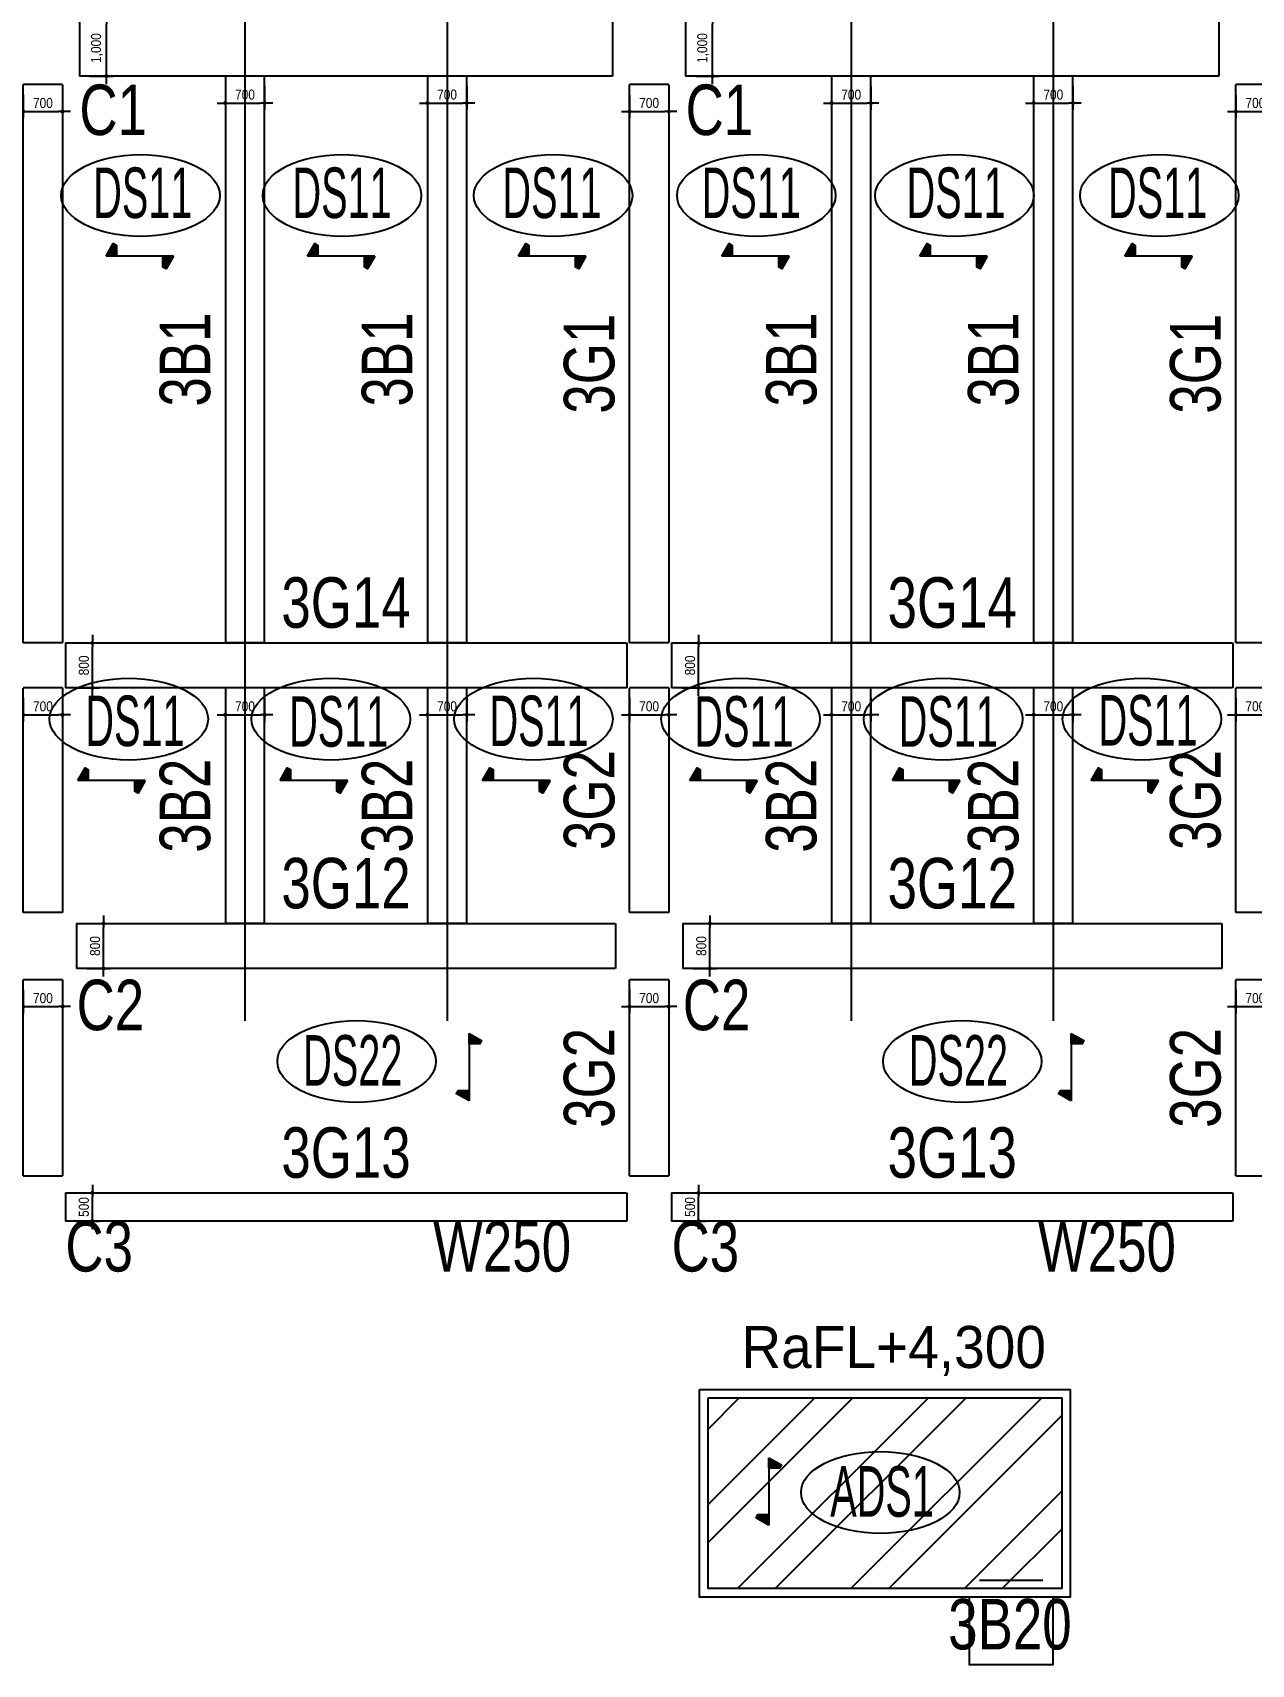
# Model space of a CAD drawing. Header units: millimetres. Extents: x -43750 to 179136, y 88330 to 153500.
# Drawn here: x 134570 to 156282, y 99305 to 128380 of the extents above; entities that cross this region are included whole.
import ezdxf
from ezdxf.enums import TextEntityAlignment as Align

# ---------------------------------------------------------------- set-up
doc = ezdxf.new("R2010")
doc.units = ezdxf.units.MM
doc.linetypes.add('HID', pattern=[2.3, 1.5, -0.8])
doc.layers.get('Defpoints').update_dxf_attribs({"color": 159})
for name, color, linetype in [('^DECK', 130, 'Continuous'), ('A-CEN', 1, 'Continuous'), ('A-ELE', 7, 'Continuous'), ('A-HAT', 251, 'Continuous'), ('BEAM-TEXT', 4, 'Continuous'), ('COLUMN-TEXT', 2, 'Continuous'), ('DECK-PL', 4, 'Continuous'), ('DECK-SLAB', 4, 'Continuous'), ('GIRDER-TEXT', 7, 'Continuous'), ('WALL-TEXT', 6, 'Continuous'), ('레벨', 40, 'Continuous'), ('보(beam)', 4, 'HID'), ('보(girder)', 7, 'HID'), ('슬래브라인', 7, 'Continuous')]:
    doc.layers.add(name, color=color, linetype=linetype)
doc.styles.add('Gdim', font='', dxfattribs={"width": 0.9})
doc.styles.add('Gtx', font='')
doc.styles.get('Gdim').set_extended_font_data('Dotum')
doc.styles.get('Gtx').set_extended_font_data('Dotum')
doc.dimstyles.new('Gdim200', dxfattribs={"dimscale": 200, "dimtxt": 3, "dimasz": 1.2, "dimexe": 2, "dimexo": 3, "dimgap": 1, "dimtad": 1, "dimdsep": 46, "dimlunit": 6, "dimtxsty": 'Gdim', "dimblk1": '_CIDOT', "dimblk2": '_CIDOT', "dimsah": 1, "dimcen": 2.5, "dimdle": 2, "dimclrd": 1, "dimclre": 1, "dimclrt": 3, "dimazin": 2, "dimtfac": 1, "dimtix": 1, "dimtmove": 2, "dimatfit": 3, "dimldrblk": '_CIDOT', "dimfxl": 2, "dimtolj": 1, "dimtzin": 0, "dimarcsym": 0})

# ---------------------------------------------------------------- blocks, each defined once
blk = doc.blocks.new('_CIDOT')
at = {"color": 0, "linetype": 'ByBlock'}
blk.add_line((2, 0), (-1, 0), dxfattribs=at)
at = {"color": 0, "linetype": 'ByBlock', "const_width": 0.5}
blk.add_lwpolyline([(-0.25, 0, 1), (0.25, 0, 1)], format="xyb", close=True, dxfattribs=at)
blk = doc.blocks.new('*D265')
at = {"layer": 'Defpoints', "color": 155, "lineweight": -2, "transparency": 16777216}
for p, q in [((-1725, 900), (-1305, 900)), ((-1425, -28), (-1425, 828)), ((-1725, -100), (-1305, -100))]:
    blk.add_line(p, q, dxfattribs=at)
at = {"layer": 'Defpoints', "color": 0, "transparency": 16777216}
for p in [(-1905, 900), (-1425, 900), (-1905, -100)]:
    blk.add_point(p, dxfattribs=at)
at = {"layer": 'Defpoints', "color": 155, "lineweight": -2, "transparency": 16777216, "xscale": 71.99999999999994, "yscale": 71.99999999999994, "zscale": 71.99999999999994}
for p, rotation in [((-1425, 900), 90), ((-1425, -100), 270)]:
    blk.add_blockref('_CIDOT', p, dxfattribs=dict(at, rotation=rotation))
at = {"layer": 'Defpoints', "color": 3, "transparency": 16777216, "insert": (-1593, 400), "char_height": 180, "attachment_point": 5, "rotation": 90, "style": 'Gdim'}
blk.add_mtext('\\A1;{\\C155;1,000}', dxfattribs=at)
blk = doc.blocks.new('*D273')
at = {"layer": 'Defpoints', "color": 155, "lineweight": -2, "transparency": 16777216}
for p, q in [((-1725, 800), (-1305, 800)), ((-1425, 72), (-1425, 728)), ((-1725, 0), (-1305, 0))]:
    blk.add_line(p, q, dxfattribs=at)
at = {"layer": 'Defpoints', "color": 0, "transparency": 16777216}
for p in [(-1905, 800), (-1425, 800), (-1905, 0)]:
    blk.add_point(p, dxfattribs=at)
at = {"layer": 'Defpoints', "color": 155, "lineweight": -2, "transparency": 16777216, "xscale": 71.99999999999994, "yscale": 71.99999999999994, "zscale": 71.99999999999994}
for p, rotation in [((-1425, 800), 90), ((-1425, 0), 270)]:
    blk.add_blockref('_CIDOT', p, dxfattribs=dict(at, rotation=rotation))
at = {"layer": 'Defpoints', "color": 3, "transparency": 16777216, "insert": (-1576, 400), "char_height": 180, "attachment_point": 5, "rotation": 90, "style": 'Gdim'}
blk.add_mtext('\\A1;{\\C155;800}', dxfattribs=at)
blk = doc.blocks.new('*D261')
at = {"layer": 'Defpoints', "color": 155, "lineweight": -2, "transparency": 16777216}
for p, q in [((-1725, 650), (-1305, 650)), ((-1425, 222), (-1425, 578)), ((-1725, 150), (-1305, 150))]:
    blk.add_line(p, q, dxfattribs=at)
at = {"layer": 'Defpoints', "color": 0, "transparency": 16777216}
for p in [(-1905, 650), (-1425, 650), (-1905, 150)]:
    blk.add_point(p, dxfattribs=at)
at = {"layer": 'Defpoints', "color": 155, "lineweight": -2, "transparency": 16777216, "xscale": 71.99999999999994, "yscale": 71.99999999999994, "zscale": 71.99999999999994}
for p, rotation in [((-1425, 650), 90), ((-1425, 150), 270)]:
    blk.add_blockref('_CIDOT', p, dxfattribs=dict(at, rotation=rotation))
at = {"layer": 'Defpoints', "color": 3, "transparency": 16777216, "insert": (-1576, 400), "char_height": 180, "attachment_point": 5, "rotation": 90, "style": 'Gdim'}
blk.add_mtext('\\A1;{\\C155;500}', dxfattribs=at)
blk = doc.blocks.new('*D259')
at = {"layer": 'Defpoints', "color": 155, "lineweight": -2, "transparency": 16777216}
for p, q in [((-1825, 750), (-1405, 750)), ((-1525, 122), (-1525, 678)), ((-1825, 50), (-1405, 50))]:
    blk.add_line(p, q, dxfattribs=at)
at = {"layer": 'Defpoints', "color": 0, "transparency": 16777216}
for p in [(-2005, 750), (-1525, 750), (-2005, 50)]:
    blk.add_point(p, dxfattribs=at)
at = {"layer": 'Defpoints', "color": 155, "lineweight": -2, "transparency": 16777216, "xscale": 71.99999999999994, "yscale": 71.99999999999994, "zscale": 71.99999999999994}
for p, rotation in [((-1525, 750), 90), ((-1525, 50), 270)]:
    blk.add_blockref('_CIDOT', p, dxfattribs=dict(at, rotation=rotation))
at = {"layer": 'Defpoints', "color": 3, "transparency": 16777216, "insert": (-1676, 400), "char_height": 180, "attachment_point": 5, "rotation": 90, "style": 'Gdim'}
blk.add_mtext('\\A1;{\\C155;700}', dxfattribs=at)
blk = doc.blocks.new('*D282')
at = {"layer": 'Defpoints', "color": 155, "lineweight": -2, "transparency": 16777216}
for p, q in [((-1725, 750), (-1305, 750)), ((-1425, 122), (-1425, 678)), ((-1725, 50), (-1305, 50))]:
    blk.add_line(p, q, dxfattribs=at)
at = {"layer": 'Defpoints', "color": 0, "transparency": 16777216}
for p in [(-1905, 750), (-1425, 750), (-1905, 50)]:
    blk.add_point(p, dxfattribs=at)
at = {"layer": 'Defpoints', "color": 155, "lineweight": -2, "transparency": 16777216, "xscale": 71.99999999999994, "yscale": 71.99999999999994, "zscale": 71.99999999999994}
for p, rotation in [((-1425, 750), 90), ((-1425, 50), 270)]:
    blk.add_blockref('_CIDOT', p, dxfattribs=dict(at, rotation=rotation))
at = {"layer": 'Defpoints', "color": 3, "transparency": 16777216, "insert": (-1576, 400), "char_height": 180, "attachment_point": 5, "rotation": 90, "style": 'Gdim'}
blk.add_mtext('\\A1;{\\C155;700}', dxfattribs=at)
blk = doc.blocks.new('*D281')
at = {"layer": 'Defpoints', "color": 155, "lineweight": -2, "transparency": 16777216}
for p, q in [((-1725, 750), (-1305, 750)), ((-1425, 122), (-1425, 678)), ((-1725, 50), (-1305, 50))]:
    blk.add_line(p, q, dxfattribs=at)
at = {"layer": 'Defpoints', "color": 0, "transparency": 16777216}
for p in [(-1905, 750), (-1425, 750), (-1905, 50)]:
    blk.add_point(p, dxfattribs=at)
at = {"layer": 'Defpoints', "color": 155, "lineweight": -2, "transparency": 16777216, "xscale": 71.99999999999994, "yscale": 71.99999999999994, "zscale": 71.99999999999994}
for p, rotation in [((-1425, 750), 90), ((-1425, 50), 270)]:
    blk.add_blockref('_CIDOT', p, dxfattribs=dict(at, rotation=rotation))
at = {"layer": 'Defpoints', "color": 3, "transparency": 16777216, "insert": (-1576, 400), "char_height": 180, "attachment_point": 5, "rotation": 90, "style": 'Gdim'}
blk.add_mtext('\\A1;{\\C155;700}', dxfattribs=at)
blk = doc.blocks.new('*D283')
at = {"layer": 'Defpoints', "color": 155, "lineweight": -2, "transparency": 16777216}
for p, q in [((-1725, 800), (-1305, 800)), ((-1425, 72), (-1425, 728)), ((-1725, 0), (-1305, 0))]:
    blk.add_line(p, q, dxfattribs=at)
at = {"layer": 'Defpoints', "color": 0, "transparency": 16777216}
for p in [(-1905, 800), (-1425, 800), (-1905, 0)]:
    blk.add_point(p, dxfattribs=at)
at = {"layer": 'Defpoints', "color": 155, "lineweight": -2, "transparency": 16777216, "xscale": 71.99999999999994, "yscale": 71.99999999999994, "zscale": 71.99999999999994}
for p, rotation in [((-1425, 800), 90), ((-1425, 0), 270)]:
    blk.add_blockref('_CIDOT', p, dxfattribs=dict(at, rotation=rotation))
at = {"layer": 'Defpoints', "color": 3, "transparency": 16777216, "insert": (-1576, 400), "char_height": 180, "attachment_point": 5, "rotation": 90, "style": 'Gdim'}
blk.add_mtext('\\A1;{\\C155;800}', dxfattribs=at)
blk = doc.blocks.new('*D284')
at = {"layer": 'Defpoints', "color": 155, "lineweight": -2, "transparency": 16777216}
for p, q in [((-888, 650), (-468, 650)), ((-588, 22), (-588, 578)), ((-888, -50), (-468, -50))]:
    blk.add_line(p, q, dxfattribs=at)
at = {"layer": 'Defpoints', "color": 0, "transparency": 16777216}
for p in [(-1068, 650), (-588, 650), (-1068, -50)]:
    blk.add_point(p, dxfattribs=at)
at = {"layer": 'Defpoints', "color": 155, "lineweight": -2, "transparency": 16777216, "xscale": 71.99999999999994, "yscale": 71.99999999999994, "zscale": 71.99999999999994}
for p, rotation in [((-588, 650), 90), ((-588, -50), 270)]:
    blk.add_blockref('_CIDOT', p, dxfattribs=dict(at, rotation=rotation))
at = {"layer": 'Defpoints', "color": 3, "transparency": 16777216, "insert": (-738, 300), "char_height": 180, "attachment_point": 5, "rotation": 90, "style": 'Gdim'}
blk.add_mtext('\\A1;{\\C155;700}', dxfattribs=at)
blk = doc.blocks.new('*D253')
at = {"layer": 'Defpoints', "color": 155, "lineweight": -2, "transparency": 16777216}
for p, q in [((-888, 650), (-468, 650)), ((-588, 22), (-588, 578)), ((-888, -50), (-468, -50))]:
    blk.add_line(p, q, dxfattribs=at)
at = {"layer": 'Defpoints', "color": 0, "transparency": 16777216}
for p in [(-1068, 650), (-588, 650), (-1068, -50)]:
    blk.add_point(p, dxfattribs=at)
at = {"layer": 'Defpoints', "color": 155, "lineweight": -2, "transparency": 16777216, "xscale": 71.99999999999994, "yscale": 71.99999999999994, "zscale": 71.99999999999994}
for p, rotation in [((-588, 650), 90), ((-588, -50), 270)]:
    blk.add_blockref('_CIDOT', p, dxfattribs=dict(at, rotation=rotation))
at = {"layer": 'Defpoints', "color": 3, "transparency": 16777216, "insert": (-738, 300), "char_height": 180, "attachment_point": 5, "rotation": 90, "style": 'Gdim'}
blk.add_mtext('\\A1;{\\C155;700}', dxfattribs=at)
blk = doc.blocks.new('A$C58C40D4B')
at = {"layer": 'DECK-PL'}
for points in [[(-600, 2), (-471, -223), (-415, -192), (-415, 2)], [(600, 2), (471, 228), (415, 196), (415, 2)]]:
    blk.add_hatch(color=256, dxfattribs=at).paths.add_polyline_path(points)
blk.add_line((-600, 2), (600, 2), dxfattribs=at)
for points in [[(-600, 2), (-471, -223), (-415, -192), (-415, 2), (-415, 2), (-471, 2), (-600, 2)], [(600, 2), (471, 228), (415, 196), (415, 2), (415, 2), (471, 2), (600, 2)]]:
    blk.add_lwpolyline(points, dxfattribs=at)
blk = doc.blocks.new('*U177')
at = {"layer": 'Defpoints'}
for p, q in [((-1905.451, 900), (-1905.451, -100)), ((7594.549, 900), (7594.549, -100))]:
    blk.add_line(p, q, dxfattribs=at)
at = {"layer": '보(girder)'}
for p, q in [((-1905.451, 900), (7594.549, 900)), ((7594.549, -100), (-1905.451, -100))]:
    blk.add_line(p, q, dxfattribs=at)
at = {"layer": 'Defpoints'}
dim = blk.add_linear_dim(base=(-1425.451, 900), p1=(-1905.451, -100), p2=(-1905.451, 900), angle=90, text='{\\C155;<>}', dimstyle='Gdim200', override={"dimscale": 60, "dimzin": 8, "dimclrd": 155, "dimclre": 155}, dxfattribs=at)
dim.commit()
dim.dimension.update_dxf_attribs({"geometry": '*D265', "text_midpoint": (-1592.914, 400)})
blk = doc.blocks.new('*U193')
at = {"layer": 'Defpoints'}
for p, q in [((-1905.451, 800), (-1905.451, 0)), ((7694.549, 800), (7694.549, 0))]:
    blk.add_line(p, q, dxfattribs=at)
at = {"layer": '보(girder)'}
for p, q in [((-1905.451, 800), (7694.549, 800)), ((7694.549, 0), (-1905.451, 0))]:
    blk.add_line(p, q, dxfattribs=at)
at = {"layer": 'Defpoints'}
dim = blk.add_linear_dim(base=(-1425.451, 800), p1=(-1905.451, 0), p2=(-1905.451, 800), angle=90, text='{\\C155;<>}', dimstyle='Gdim200', override={"dimscale": 60, "dimzin": 8, "dimclrd": 155, "dimclre": 155}, dxfattribs=at)
dim.commit()
dim.dimension.update_dxf_attribs({"geometry": '*D273', "text_midpoint": (-1575.573, 400)})
blk = doc.blocks.new('*U169')
at = {"layer": 'Defpoints'}
for p, q in [((-1905.451, 650), (-1905.451, 150)), ((8094.549, 650), (8094.549, 150))]:
    blk.add_line(p, q, dxfattribs=at)
at = {"layer": '보(girder)'}
for p, q in [((-1905.451, 650), (8094.549, 650)), ((8094.549, 150), (-1905.451, 150))]:
    blk.add_line(p, q, dxfattribs=at)
at = {"layer": 'Defpoints'}
dim = blk.add_linear_dim(base=(-1425.451, 650), p1=(-1905.451, 150), p2=(-1905.451, 650), angle=90, text='{\\C155;<>}', dimstyle='Gdim200', override={"dimscale": 60, "dimzin": 8, "dimclrd": 155, "dimclre": 155}, dxfattribs=at)
dim.commit()
dim.dimension.update_dxf_attribs({"geometry": '*D261', "text_midpoint": (-1575.573, 400)})
blk = doc.blocks.new('*U165')
at = {"layer": 'Defpoints'}
for p, q in [((-2005.451, 750), (-2005.451, 50)), ((1494.549, 750), (1494.549, 50))]:
    blk.add_line(p, q, dxfattribs=at)
at = {"layer": '보(girder)'}
for p, q in [((-2005.451, 750), (1494.549, 750)), ((1494.549, 50), (-2005.451, 50))]:
    blk.add_line(p, q, dxfattribs=at)
at = {"layer": 'Defpoints'}
dim = blk.add_linear_dim(base=(-1525.451, 750), p1=(-2005.451, 50), p2=(-2005.451, 750), angle=90, text='{\\C155;<>}', dimstyle='Gdim200', override={"dimscale": 60, "dimzin": 8, "dimclrd": 155, "dimclre": 155}, dxfattribs=at)
dim.commit()
dim.dimension.update_dxf_attribs({"geometry": '*D259', "text_midpoint": (-1675.573, 400)})
blk = doc.blocks.new('*U211')
at = {"layer": 'Defpoints'}
for p, q in [((-1905.451, 750), (-1905.451, 50)), ((8044.549, 750), (8044.549, 50))]:
    blk.add_line(p, q, dxfattribs=at)
at = {"layer": '보(girder)'}
for p, q in [((-1905.451, 750), (8044.549, 750)), ((8044.549, 50), (-1905.451, 50))]:
    blk.add_line(p, q, dxfattribs=at)
at = {"layer": 'Defpoints'}
dim = blk.add_linear_dim(base=(-1425.451, 750), p1=(-1905.451, 50), p2=(-1905.451, 750), angle=90, text='{\\C155;<>}', dimstyle='Gdim200', override={"dimscale": 60, "dimzin": 8, "dimclrd": 155, "dimclre": 155}, dxfattribs=at)
dim.commit()
dim.dimension.update_dxf_attribs({"geometry": '*D282', "text_midpoint": (-1575.573, 400)})
blk = doc.blocks.new('*U209')
at = {"layer": 'Defpoints'}
for p, q in [((-1905.451, 750), (-1905.451, 50)), ((2094.549, 750), (2094.549, 50))]:
    blk.add_line(p, q, dxfattribs=at)
at = {"layer": '보(girder)'}
for p, q in [((-1905.451, 750), (2094.549, 750)), ((2094.549, 50), (-1905.451, 50))]:
    blk.add_line(p, q, dxfattribs=at)
at = {"layer": 'Defpoints'}
dim = blk.add_linear_dim(base=(-1425.451, 750), p1=(-1905.451, 50), p2=(-1905.451, 750), angle=90, text='{\\C155;<>}', dimstyle='Gdim200', override={"dimscale": 60, "dimzin": 8, "dimclrd": 155, "dimclre": 155}, dxfattribs=at)
dim.commit()
dim.dimension.update_dxf_attribs({"geometry": '*D281', "text_midpoint": (-1575.573, 400)})
blk = doc.blocks.new('*U213')
at = {"layer": 'Defpoints'}
for p, q in [((-1905.451, 800), (-1905.451, 0)), ((8094.549, 800), (8094.549, 0))]:
    blk.add_line(p, q, dxfattribs=at)
at = {"layer": '보(girder)'}
for p, q in [((-1905.451, 800), (8094.549, 800)), ((8094.549, 0), (-1905.451, 0))]:
    blk.add_line(p, q, dxfattribs=at)
at = {"layer": 'Defpoints'}
dim = blk.add_linear_dim(base=(-1425.451, 800), p1=(-1905.451, 0), p2=(-1905.451, 800), angle=90, text='{\\C155;<>}', dimstyle='Gdim200', override={"dimscale": 60, "dimzin": 8, "dimclrd": 155, "dimclre": 155}, dxfattribs=at)
dim.commit()
dim.dimension.update_dxf_attribs({"geometry": '*D283', "text_midpoint": (-1575.573, 400)})
blk = doc.blocks.new('*U215')
at = {"layer": 'Defpoints'}
for p, q in [((-1067.879, 650), (-1067.879, -50)), ((9032.121, 650), (9032.121, -50))]:
    blk.add_line(p, q, dxfattribs=at)
at = {"layer": '보(beam)'}
for p, q in [((9032.121, 650), (-1067.879, 650)), ((-1067.879, -50), (9032.121, -50))]:
    blk.add_line(p, q, dxfattribs=at)
at = {"layer": 'Defpoints'}
dim = blk.add_linear_dim(base=(-587.879, 650), p1=(-1067.879, -50), p2=(-1067.879, 650), angle=90, text='{\\C155;<>}', dimstyle='Gdim200', override={"dimscale": 60, "dimzin": 8, "dimclrd": 155, "dimclre": 155}, dxfattribs=at)
dim.commit()
dim.dimension.update_dxf_attribs({"geometry": '*D284', "text_midpoint": (-738.001, 300)})
blk = doc.blocks.new('*U155')
at = {"layer": 'Defpoints'}
for p, q in [((-1067.879, 650), (-1067.879, -50)), ((3132.121, 650), (3132.121, -50))]:
    blk.add_line(p, q, dxfattribs=at)
at = {"layer": '보(beam)'}
for p, q in [((3132.121, 650), (-1067.879, 650)), ((-1067.879, -50), (3132.121, -50))]:
    blk.add_line(p, q, dxfattribs=at)
at = {"layer": 'Defpoints'}
dim = blk.add_linear_dim(base=(-587.879, 650), p1=(-1067.879, -50), p2=(-1067.879, 650), angle=90, text='{\\C155;<>}', dimstyle='Gdim200', override={"dimscale": 60, "dimzin": 8, "dimclrd": 155, "dimclre": 155}, dxfattribs=at)
dim.commit()
dim.dimension.update_dxf_attribs({"geometry": '*D253', "text_midpoint": (-738.001, 300)})

msp = doc.modelspace()

# ---------------------------------------------------------------- hatches: boundary and pattern name
at = {"layer": 'A-HAT'}
h = msp.add_hatch(dxfattribs=at)
h.set_pattern_fill('ANSI32', color=256, scale=150)
h.paths.add_polyline_path([(146603.571, 104055.018), (152903.571, 104055.018), (152903.571, 100655.018), (146603.571, 100655.018)])

# ---------------------------------------------------------------- linework, layer by layer
at = {"layer": '^DECK', "color": 0}
for centre in [(136492.381, 125478.176), (140082.381, 125478.176), (143842.381, 125478.176), (147462.381, 125478.176), (150992.381, 125478.176), (154642.381, 125478.176), (136282.381, 116148.176), (139882.381, 116148.176), (143492.381, 116148.176), (147182.381, 116148.176), (150792.381, 116148.176), (154332.381, 116148.176), (140342.381, 110048.176), (151132.381, 110048.176), (149672.381, 102368.176)]:
    msp.add_ellipse(centre, major_axis=(1412.381, 0), ratio=0.51617646, dxfattribs=at)
at = {"layer": 'A-CEN'}
for p, q in [((138353.571, 153500), (138353.571, 110771.892)), ((141953.571, 153500), (141953.571, 110771.892)), ((149153.571, 153500), (149153.571, 110771.892)), ((152753.571, 153500), (152753.571, 110771.892))]:
    msp.add_line(p, q, dxfattribs=at)
at = {"layer": 'A-ELE', "elevation": 0}
msp.add_lwpolyline([(151253.573, 100505.018), (151253.573, 99305.018), (152753.573, 99305.018), (152753.573, 100505.018)], dxfattribs=at)
at = {"layer": '보(girder)'}
msp.add_line((151438.568, 100805.018), (152568.568, 100805.018), dxfattribs=at)
at = {"layer": '슬래브라인', "elevation": 0}
for points in [[(146453.571, 104205.018), (153053.571, 104205.018), (153053.571, 100505.018), (146453.571, 100505.018)], [(146603.571, 104055.018), (152903.571, 104055.018), (152903.571, 100655.018), (146603.571, 100655.018)], [(151253.573, 99305.018), (152753.573, 99305.018), (152753.573, 100505.018), (151253.573, 100505.018)]]:
    msp.add_lwpolyline(points, close=True, dxfattribs=at)

# ---------------------------------------------------------------- block references
at = {"layer": 'DECK-PL', "xscale": -1}
for p in [(136477.526, 124393.469), (140067.526, 124393.469), (143827.526, 124393.469), (147447.526, 124393.469), (150977.526, 124393.469), (154627.526, 124393.469), (135977.526, 115053.469), (139577.526, 115053.469), (143187.526, 115053.469), (146877.526, 115053.469), (150487.526, 115053.469), (154027.526, 115053.469)]:
    msp.add_blockref('A$C58C40D4B', p, dxfattribs=at)
at = {"layer": 'DECK-PL', "rotation": 90}
for p, xscale in [((142346.531, 109947.526), -1.000000000000006), ((153076.531, 109947.526), -1.000000000000006), ((147686.531, 102387.526), -1.000000000000016)]:
    msp.add_blockref('A$C58C40D4B', p, dxfattribs=dict(at, xscale=xscale))
at = {"layer": '보(beam)', "rotation": 270}
for name, p in [('*U215', (138053.571, 126537.139)), ('*U215', (141653.571, 126537.139)), ('*U215', (148853.571, 126537.139)), ('*U215', (152453.571, 126537.139)), ('*U155', (138053.571, 115637.139)), ('*U155', (141653.571, 115637.139)), ('*U155', (148853.571, 115637.139)), ('*U155', (152453.571, 115637.139))]:
    msp.add_blockref(name, p, dxfattribs=at)
at = {"layer": '보(girder)'}
for name, p in [('*U177', (137309.022, 127705.018)), ('*U177', (148109.022, 127705.018)), ('*U213', (137059.022, 116705.018)), ('*U213', (147859.022, 116705.018)), ('*U193', (137259.022, 111705.018)), ('*U193', (148059.022, 111705.018)), ('*U169', (137059.022, 107055.018)), ('*U169', (147859.022, 107055.018))]:
    msp.add_blockref(name, p, dxfattribs=at)
at = {"layer": '보(girder)', "rotation": 270}
for name, p in [('*U211', (134353.571, 125549.567)), ('*U211', (145153.571, 125549.567)), ('*U211', (155953.571, 125549.567)), ('*U209', (134353.571, 114799.567)), ('*U209', (145153.571, 114799.567)), ('*U209', (155953.571, 114799.567)), ('*U165', (134353.571, 109499.567)), ('*U165', (145153.571, 109499.567)), ('*U165', (155953.571, 109499.567))]:
    msp.add_blockref(name, p, dxfattribs=at)

# ---------------------------------------------------------------- texts
at = {"layer": 'BEAM-TEXT', "style": 'Gtx', "width": 0.8}
for s, p in [('3B1', (138003.571, 122555.018)), ('3B1', (141603.571, 122555.018)), ('3B1', (148803.571, 122555.018)), ('3B1', (152403.571, 122555.018)), ('3B2', (138003.571, 114605.018)), ('3B2', (141603.571, 114605.018)), ('3B2', (148803.571, 114605.018)), ('3B2', (152403.571, 114605.018))]:
    msp.add_text(s, height=900, rotation=90, dxfattribs=at).set_placement(p, align=Align.BOTTOM_CENTER)
msp.add_text('3B20', height=900, dxfattribs=at).set_placement((151980.983, 99301.725), align=Align.BOTTOM_CENTER)
at = {"layer": 'COLUMN-TEXT', "color": 3, "style": 'Gtx', "width": 0.8}
for s, p in [('C1', (135403.571, 127455.018)), ('C1', (146203.571, 127455.018)), ('C2', (135353.571, 111505.018)), ('C2', (146153.571, 111505.018)), ('C3', (135153.571, 107205.018)), ('C3', (145953.571, 107205.018))]:
    msp.add_text(s, height=900, dxfattribs=at).set_placement(p, align=Align.TOP_LEFT)
at = {"layer": 'DECK-SLAB', "style": 'Gtx', "width": 0.6}
for s, p in [('DS11', (135650, 125076.866, 0)), ('DS11', (139200, 125076.866, 0)), ('DS11', (142940, 125076.866, 0)), ('DS11', (146490, 125076.866, 0)), ('DS11', (150140, 125076.866, 0)), ('DS11', (153730, 125076.866, 0)), ('DS11', (135510, 115666.866, 0)), ('DS11', (139140, 115656.866, 0)), ('DS11', (142710, 115666.866, 0)), ('DS11', (146360, 115656.866, 0)), ('DS11', (150000, 115656.866, 0)), ('DS11', (153560, 115676.866, 0)), ('DS22', (139390, 109616.866, 0)), ('DS22', (150180, 109616.866, 0)), ('ADS1', (148780, 101936.866, 0))]:
    msp.add_text(s, height=900, dxfattribs=at).set_placement(p)
at = {"layer": 'GIRDER-TEXT', "style": 'Gtx', "width": 0.8}
for s, p in [('3G1', (145203.571, 122480.018)), ('3G1', (156003.571, 122480.018)), ('3G2', (145203.571, 114705.018)), ('3G2', (156003.571, 114705.018)), ('3G2', (145203.571, 109755.018)), ('3G2', (156003.571, 109755.018))]:
    msp.add_text(s, height=900, rotation=90, dxfattribs=at).set_placement(p, align=Align.BOTTOM_CENTER)
for s, p in [('3G14', (140153.571, 117505.018)), ('3G14', (150953.571, 117505.018)), ('3G12', (140153.571, 112505.018)), ('3G12', (150953.571, 112505.018)), ('3G13', (140153.571, 107705.018)), ('3G13', (150953.571, 107705.018))]:
    msp.add_text(s, height=900, dxfattribs=at).set_placement(p, align=Align.BOTTOM_CENTER)
at = {"layer": 'WALL-TEXT', "style": 'Gtx', "width": 0.8}
for p in [(142932.799, 107205.018, 0), (153708.377, 107205.018, 0)]:
    msp.add_text('W250', height=900, dxfattribs=at).set_placement(p, align=Align.TOP_CENTER)
at = {"layer": '레벨', "style": 'Gtx'}
msp.add_text('RaFL+4,300', height=750, dxfattribs=at).set_placement((149909.803, 104960.522), align=Align.MIDDLE_CENTER)

doc.saveas('drawing.dxf')
